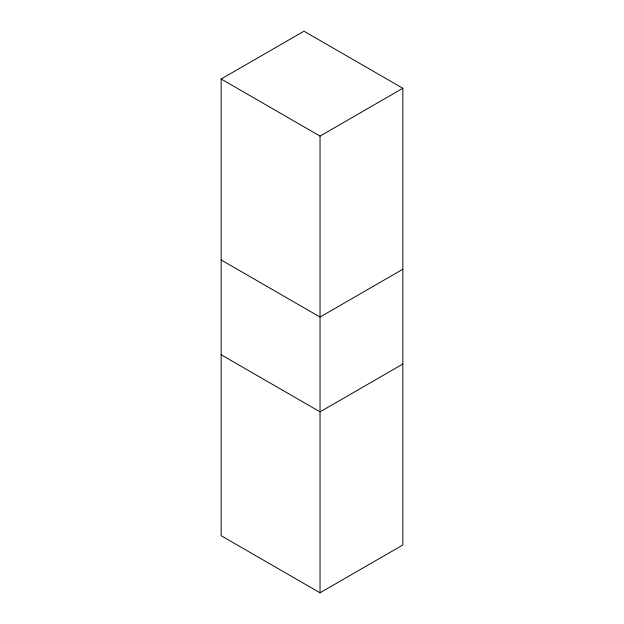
<?xml version="1.0" encoding="UTF-8"?>
<svg xmlns="http://www.w3.org/2000/svg" width="624" height="624" viewBox="0 0 624 624"><rect width="100%" height="100%" fill="white"/><g stroke="black" fill="none" stroke-linecap="round" stroke-linejoin="round"><path stroke-width="0.94" d="M221.161 79.006L303.966 31.2L402.839 88.288L402.839 544.994L320.034 592.8L221.161 535.712L221.161 79.006L320.034 136.094L402.839 88.288M402.839 269.248L320.034 317.047L221.161 259.966M402.839 364.034L320.034 411.84L221.161 354.752M320.034 136.094L320.034 592.8"/></g></svg>
